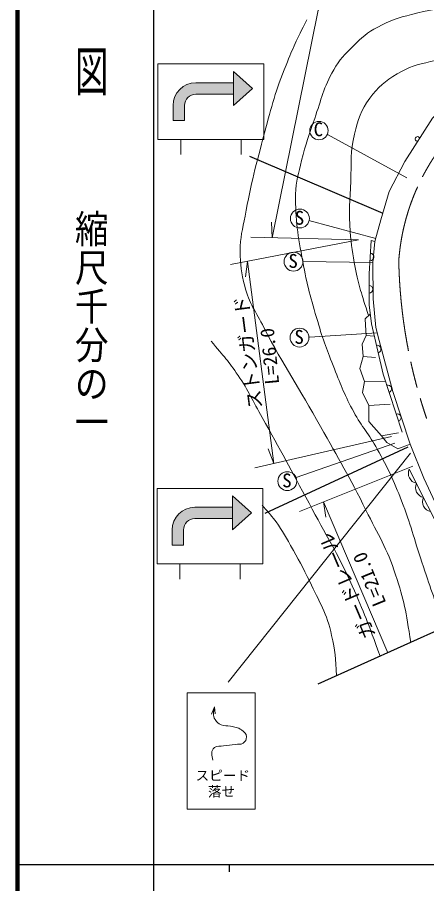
# Model space of a CAD drawing. Units: millimetres, scale not verified. Extents: x 40000 to 680000, y 20000 to 380000.
# Drawn here: x 40000 to 94127, y 202446 to 317092 of the extents above; entities that cross this region are included whole.
import ezdxf
from ezdxf.enums import TextEntityAlignment as Align

# ---------------------------------------------------------------- set-up
doc = ezdxf.new("R2010")
doc.units = ezdxf.units.MM
doc.header["$LTSCALE"] = 1000
doc.linetypes.add('CHAIN', pattern=[18.5, 12, -1.5, 3.5, -1.5])
for name, color, linetype, lineweight in [('M-BGD', 7, 'Continuous', 13), ('M-BMK', 2, 'CHAIN', 13), ('M-BMK-SRVR', 3, 'Continuous', 25), ('M-STR-HTXT', 7, 'Continuous', 13), ('M-STR-STRC', 7, 'Continuous', 13), ('M-TTL', 2, 'Continuous', 140), ('M-TTL-BAND', 7, 'Continuous', 25)]:
    doc.layers.add(name, color=color, linetype=linetype, lineweight=lineweight)
doc.styles.add('@ＭＳ ゴシック', font='')
doc.styles.add('ＭＳ ゴシック', font='')
doc.styles.add('ＭＳ 明朝', font='')
doc.styles.get('@ＭＳ ゴシック').set_extended_font_data('@MS Gothic')
doc.styles.get('ＭＳ ゴシック').set_extended_font_data('MS Gothic')
doc.styles.get('ＭＳ 明朝').set_extended_font_data('MS Mincho')

msp = doc.modelspace()

# ---------------------------------------------------------------- hatches: boundary and pattern name
at = {"layer": 'M-STR-STRC'}
for points in [[(68599, 308429), (68599, 309929), (71099, 307679), (68599, 305429), (68599, 306929)], [(63599, 308429), (68599, 308429), (68599, 306929), (63599, 306929, 0.41421), (62099, 305429), (62099, 303429), (60599, 303429), (60599, 305429, -0.41421)], [(68469, 252250), (68469, 253750), (70969, 251500), (68469, 249250), (68469, 250750)], [(63469, 252250), (68469, 252250), (68469, 250750), (63469, 250750, 0.41421), (61969, 249250), (61969, 247250), (60469, 247250), (60469, 249250, -0.41421)]]:
    msp.add_hatch(color=256, dxfattribs=at).paths.add_polyline_path(points)

# ---------------------------------------------------------------- linework, layer by layer
at = {"layer": 'M-BGD'}
for p, q in [((80999, 301575), (91484, 295873)), ((78560, 290212), (87395, 287841)), ((86789, 287574), (87287, 287441)), ((77749, 284773), (86990, 284657)), ((86017, 277196), (86659, 277828)), ((86041, 276343), (86017, 277196)), ((86133, 274984), (86041, 276343)), ((78614, 274767), (87589, 275335)), ((85604, 273837), (86133, 274984)), ((86133, 274984), (87199, 274884)), ((85714, 272204), (85604, 273837)), ((85295, 270615), (85714, 272204)), ((87347, 272093), (85714, 272204)), ((85891, 268894), (85295, 270615)), ((85659, 267438), (85891, 268894)), ((88660, 268945), (85891, 268894)), ((86486, 265716), (85659, 267438)), ((89300, 265915), (86486, 265716)), ((86486, 263598), (86486, 265716)), ((88141, 261712), (86486, 263598)), ((88141, 261712), (90414, 262109)), ((88847, 260807), (88141, 261712)), ((76854, 256203), (89907, 260761)), ((90326, 259990), (88847, 260807)), ((91949, 260592), (90326, 259990)), ((91827, 257308), (101228, 238533))]:
    msp.add_line(p, q, dxfattribs=at)
for points in [[(180923, 297387), (173494, 300928), (154295, 310642), (149471, 312466), (141282, 314776), (134837, 315992), (127621, 316641), (120973, 316398), (114366, 315425), (109663, 313884), (105042, 311898), (98759, 307561), (94908, 303750), (91260, 298035), (89152, 294062), (88057, 290292), (87287, 287441)], [(90874, 262193), (88361, 269855), (86816, 276539), (86510, 279043), (86519, 283169), (86789, 287574)], [(87287, 287441), (86990, 284657), (87044, 279820), (87422, 276036), (87827, 274334), (89638, 267564), (91949, 260592)], [(91949, 260592), (93732, 256092), (101799, 238791)]]:
    msp.add_lwpolyline(points, dxfattribs=at)
for centre, radius in [((79888, 302103), 1213), ((77367, 290469), 1250), ((76523, 284760), 1250), ((77318, 274706), 1250), ((75701, 255713), 1250)]:
    msp.add_circle(centre, radius, dxfattribs=at)
for centre, radius, start, end in [((92926, 300993), 312, 20.5801, 274.31989), ((86654, 285371), 500, 266.48932, 86.48932), ((86514, 281106), 500, 269.8749, 89.8749), ((87589, 273197), 500, 283.01435, 103.01435), ((88994, 267924), 500, 288.16168, 108.16168), ((90241, 264123), 500, 288.16168, 108.16168), ((93059, 256751), 1352, 155.66566, 257.53022), ((93999, 254874), 1352, 155.66566, 257.53022), ((94939, 252996), 1352, 155.66566, 257.53022)]:
    msp.add_arc(centre, radius, start, end, dxfattribs=at)
for points, knots in [([(96453, 236378), (95000, 240553), (94629, 241616), (93495, 244986), (92430, 248151), (92029, 249993), (90814, 253103), (89738, 255857), (89024, 257364), (87604, 259957), (86512, 261951), (85569, 262873), (84484, 264870), (83314, 267023), (82824, 268318), (81922, 270596), (80972, 272993), (80450, 274347), (79715, 276818), (78802, 279886), (78326, 281625), (77749, 284773), (77117, 288221), (76731, 290193), (76802, 293698), (76838, 295458), (77193, 296421), (77597, 298134), (78118, 300347), (78573, 301546), (79318, 303694), (80204, 306251), (80488, 307801), (81833, 310148), (82623, 311527), (83288, 312173), (84415, 313293), (85552, 314423), (86248, 315047), (87659, 315808), (89296, 316692), (90322, 317008), (92127, 317463), (94441, 318047), (95770, 318313), (98151, 318489), (101580, 318743), (103516, 318570), (106955, 318522), (111268, 318463), (113684, 318369), (117993, 318158), (120419, 318039), (121816, 318232), (124199, 317761), (125903, 317424), (126561, 317241), (128480, 316564)], [0, 0, 0, 0, 1, 1, 1, 2, 2, 2, 3, 3, 3, 4, 4, 4, 5, 5, 5, 6, 6, 6, 7, 7, 7, 8, 8, 8, 9, 9, 9, 10, 10, 10, 11, 11, 11, 12, 12, 12, 13, 13, 13, 14, 14, 14, 15, 15, 15, 16, 16, 16, 17, 17, 17, 18, 18, 18, 19, 19, 19, 19]), ([(92021, 234377), (91386, 238527), (91162, 239936), (90026, 243335), (88862, 246816), (87739, 248588), (86104, 251875), (83912, 256280), (82497, 258651), (80096, 262946), (77219, 268094), (75302, 270811), (72600, 276053), (71522, 278143), (70644, 279235), (70068, 281514), (69617, 283296), (69492, 284343), (69472, 286181), (69451, 288002), (69789, 289007), (70117, 290798), (70914, 295141), (71537, 297543), (72690, 301805), (73650, 305355), (74141, 307376), (75529, 310781), (76497, 313156), (76880, 314001), (78284, 316739)], [0, 0, 0, 0, 1, 1, 1, 2, 2, 2, 3, 3, 3, 4, 4, 4, 5, 5, 5, 6, 6, 6, 7, 7, 7, 8, 8, 8, 9, 9, 9, 10, 10, 10, 10]), ([(86447, 277619), (85495, 280567), (85163, 281458), (84681, 283998), (84332, 285837), (84160, 286878), (84023, 288746), (83833, 291349), (83971, 292820), (84085, 295428), (84193, 297864), (83994, 299287), (84593, 301650), (85086, 303595), (85405, 304767), (86601, 306378), (87730, 307900), (88611, 308610), (90225, 309605), (91792, 310571), (92854, 310811), (94644, 311243), (96953, 311801), (98328, 311673), (100701, 311789), (102395, 311873), (102968, 311889), (105042, 311898)], [0, 0, 0, 0, 1, 1, 1, 2, 2, 2, 3, 3, 3, 4, 4, 4, 5, 5, 5, 6, 6, 6, 7, 7, 7, 8, 8, 8, 9, 9, 9, 9]), ([(87961, 232545), (86373, 236996), (85875, 238287), (84279, 241858), (82315, 246253), (80842, 248537), (78570, 252781), (76181, 257241), (74830, 259733), (72364, 264150), (71144, 266334), (70601, 267647), (69186, 269710), (67914, 271566), (67375, 272207), (65612, 274228)], [0, 0, 0, 0, 1, 1, 1, 2, 2, 2, 3, 3, 3, 4, 4, 4, 5, 5, 5, 5]), ([(82183, 229936), (82112, 232358), (82011, 233232), (81565, 235288), (80926, 238234), (79941, 239709), (78661, 242437), (77765, 244346), (77171, 245371), (76129, 247204), (75310, 248642), (74873, 249474), (73853, 250778), (73300, 251486), (73095, 251744), (72364, 252532)], [0, 0, 0, 0, 1, 1, 1, 2, 2, 2, 3, 3, 3, 4, 4, 4, 5, 5, 5, 5])]:
    msp.add_open_spline(points, degree=3, knots=knots, dxfattribs=at)
at = {"layer": 'M-BMK'}
for centre, radius, start, end in [((118994, 282816), 28630, 118.58697, 175.88666), ((159313, 286276), 68889, 181.16941, 198.87193)]:
    msp.add_arc(centre, radius, start, end, dxfattribs=at)
at = {"layer": 'M-BMK-SRVR'}
msp.add_line((104976, 240225), (79745, 228836), dxfattribs=at)
at = {"layer": 'M-STR-HTXT'}
for p, q in [((73695, 287921), (73602, 289980)), ((70869, 287989), (85117, 287642)), ((85117, 287642), (68188, 284365)), ((70414, 284796), (70177, 282748)), ((73902, 258057), (70414, 284796)), ((71390, 257481), (89475, 261627)), ((73902, 258057), (73148, 259976)), ((77306, 251700), (92300, 257707)), ((88975, 233002), (80473, 252969)), ((80473, 252969), (80796, 250933))]:
    msp.add_line(p, q, dxfattribs=at)
msp.add_lwpolyline([(73695, 287921), (79802, 318052), (109013, 344266), (195946, 332439)], dxfattribs=at)
at = {"layer": 'M-STR-STRC'}
for p, q in [((58599, 310929), (58599, 302319)), ((72599, 310929), (58599, 310929)), ((72599, 300929), (72599, 310929)), ((68599, 309929), (68599, 305429)), ((68599, 309929), (71099, 307679)), ((63599, 308429), (68599, 308429)), ((71099, 307679), (68599, 305429)), ((63599, 306929), (68599, 306929)), ((60599, 305429), (60599, 303429)), ((62099, 305429), (62099, 303429)), ((60599, 303429), (62099, 303429)), ((58599, 302313), (58599, 300929)), ((58599, 300929), (72599, 300929)), ((61599, 300929), (61599, 298929)), ((69599, 300929), (69599, 298929)), ((67891, 229104), (91970, 259411)), ((58469, 254750), (58469, 246140)), ((72469, 254750), (58469, 254750)), ((72469, 244750), (72469, 254750)), ((68469, 253750), (68469, 249250)), ((68469, 253750), (70969, 251500)), ((63469, 252250), (68469, 252250)), ((70969, 251500), (68469, 249250)), ((63469, 250750), (68469, 250750)), ((60469, 249250), (60469, 247250)), ((61969, 249250), (61969, 247250)), ((60469, 247250), (61969, 247250)), ((58469, 246133), (58469, 244750)), ((58469, 244750), (72469, 244750)), ((61469, 244750), (61469, 242750)), ((69469, 244750), (69469, 242750)), ((62447, 227698), (71467, 227698)), ((62447, 212312), (62447, 227698)), ((71467, 227698), (71467, 212312)), ((66058, 225826), (65672, 224886)), ((66058, 225826), (66181, 224926)), ((71467, 212312), (62447, 212312))]:
    msp.add_line(p, q, dxfattribs=at)
at = {"layer": 'M-STR-STRC', "lineweight": 25}
for p, q in [((70694, 298699), (88327, 291159)), ((72757, 251496), (91661, 260239))]:
    msp.add_line(p, q, dxfattribs=at)
at = {"layer": 'M-STR-STRC'}
for centre, radius in [((63599, 305429), 3000), ((63599, 305429), 1500), ((63469, 249250), 3000), ((63469, 249250), 1500)]:
    msp.add_arc(centre, radius, 90, 180, dxfattribs=at)
msp.add_open_spline([(65856, 218802), (65737, 219366), (65536, 220071), (66058, 220470), (66439, 220761), (66796, 220600), (67270, 220672), (67880, 220764), (68226, 220788), (68837, 220874), (69232, 220929), (69514, 220807), (69847, 221026), (70165, 221234), (70312, 221505), (70302, 221885), (70291, 222323), (69999, 222536), (69645, 222794), (69156, 223151), (68770, 223166), (68180, 223299), (67714, 223405), (67406, 223262), (66967, 223451), (66582, 223617), (66390, 223808), (66159, 224158), (65799, 224703), (65946, 225178), (66058, 225826)], degree=3, knots=[0, 0, 0, 0, 1, 1, 1, 2, 2, 2, 3, 3, 3, 4, 4, 4, 5, 5, 5, 6, 6, 6, 7, 7, 7, 8, 8, 8, 9, 9, 9, 10, 10, 10, 10], dxfattribs=at)
at = {"layer": 'M-TTL'}
msp.add_line((40000, 380000), (40000, 20000), dxfattribs=at)
at = {"layer": 'M-TTL-BAND'}
for p, q in [((58000, 370000), (58000, 20000)), ((40000, 205000), (579000, 205000)), ((68000, 205000), (68000, 204000))]:
    msp.add_line(p, q, dxfattribs=at)

# ---------------------------------------------------------------- texts
at = {"layer": 'M-BGD'}
for s, style, p in [('C', '@ＭＳ ゴシック', (79178, 300810)), ('S', 'ＭＳ ゴシック', (76689, 289096)), ('S', 'ＭＳ ゴシック', (75845, 283386)), ('S', 'ＭＳ ゴシック', (76639, 273333)), ('S', 'ＭＳ ゴシック', (75023, 254340))]:
    msp.add_text(s, height=1833, dxfattribs=dict(at, style=style)).set_placement(p, align=Align.BOTTOM_LEFT)
at = {"layer": 'M-STR-HTXT', "style": 'ＭＳ ゴシック'}
for s, rotation, p in [('ストンガード', 97.432, (72934, 265479)), ('L=26.0', 95.427, (75171, 268648)), ('ガードレール', 113.067, (87897, 235534)), ('L=21.0', 112.148, (89320, 239802))]:
    msp.add_text(s, height=1833, rotation=rotation, dxfattribs=at).set_placement(p, align=Align.BOTTOM_LEFT)
at = {"layer": 'M-STR-STRC', "style": 'ＭＳ 明朝'}
for s, p in [('スピード', (63572, 215700)), ('落せ', (65211, 213577))]:
    msp.add_text(s, height=1320, dxfattribs=at).set_placement(p, align=Align.BOTTOM_LEFT)
at = {"layer": 'M-TTL-BAND', "style": '@ＭＳ ゴシック'}
for s, width, p in [('平  面  図', 1.6, (49777, 306475)), ('縮尺千分の一', 1.15, (49777, 261030))]:
    msp.add_text(s, height=3258, rotation=270, dxfattribs=dict(at, width=width)).set_placement(p, align=Align.MIDDLE_RIGHT)

doc.saveas('drawing.dxf')
